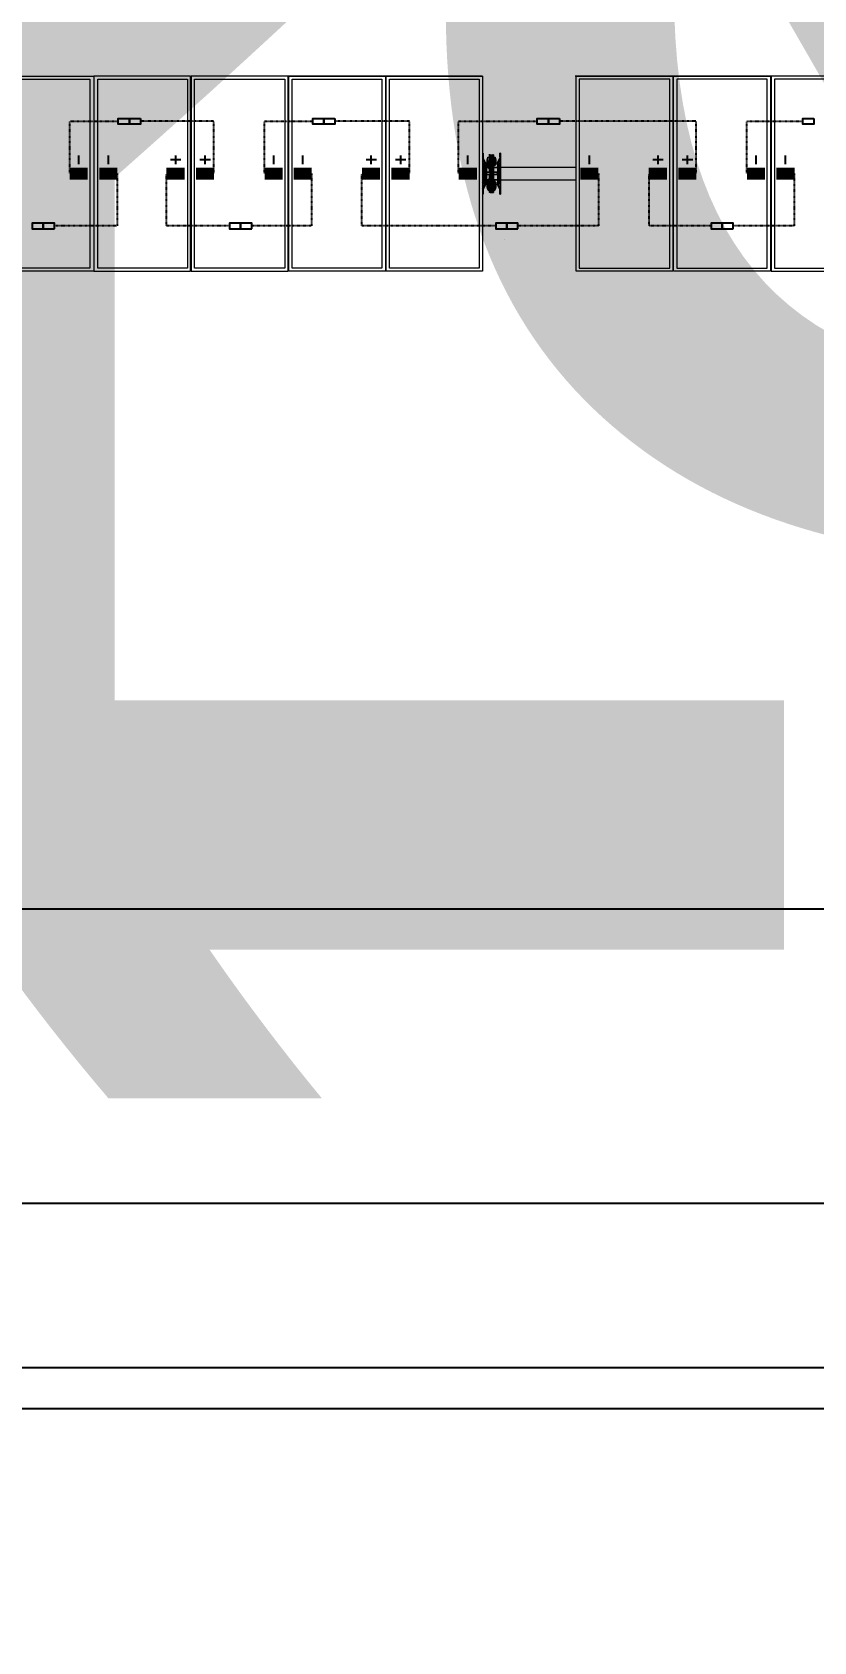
# Model space of a CAD drawing. Header units: feet. Extents: x -13743 to 68376, y -48 to 67763.
# Drawn here: x 2465 to 2786, y 3317 to 3980 of the extents above; entities that cross this region are included whole.
import ezdxf
from ezdxf.enums import TextEntityAlignment as Align

# ---------------------------------------------------------------- set-up
doc = ezdxf.new("R2018")
doc.units = ezdxf.units.FT
doc.header["$MEASUREMENT"] = 0
doc.linetypes.add('HIDDEN', pattern=[0.375, 0.25, -0.125])
for name, color, linetype in [('E-HARN-COMP', 8, 'Continuous'), ('E-TRNK-CABL-NEG', 6, 'HIDDEN'), ('E-TRUNK-CABLE-POS', 6, 'HIDDEN'), ('G-ANNO-TEXT', 1, 'Continuous'), ('Polarity-Text', 7, 'Continuous')]:
    doc.layers.add(name, color=color, linetype=linetype)
doc.styles.add('NEI-A', font='arial.ttf')
doc.styles.get("Standard").update_dxf_attribs({"font": 'arial.ttf'})

# ---------------------------------------------------------------- blocks, each defined once
blk = doc.blocks.new('A$Ccdbb2b2c')
at = {"lineweight": 5}
for points in [[(9.9446, 0.4133), (11.1829, 0.4133)], [(11.3795, 0.4133), (11.9962, 0.4133), (11.9962, 0), (11.7912, 0), (11.7912, 0.4133), (11.9962, 0.4133)], [(11.5845, 0.4133), (11.5845, 0), (11.7895, 0), (11.7895, 0.4133), (11.5845, 0.4133), (11.5845, 0), (11.5845, 0.4133), (11.7895, 0.4133)], [(11.3412, 0.25), (11.3412, 0.1633)], [(11.3412, 0.2433), (11.3429, 0.2433), (11.3412, 0.2433)], [(11.3412, 0.2433), (11.3429, 0.2433), (11.3412, 0.2433)], [(11.3462, 0.1933), (11.3462, 0.22), (11.3462, 0.2217), (11.3445, 0.2217), (11.3462, 0.2217), (11.3445, 0.2217), (11.3462, 0.2217), (11.3445, 0.2217), (11.3462, 0.2217), (11.3445, 0.2217), (11.3462, 0.2217), (11.3445, 0.2217), (11.3462, 0.2217), (11.3462, 0.22), (11.3462, 0.1933), (11.3462, 0.1917), (11.3462, 0.1883), (11.3479, 0.1883), (11.3479, 0.185), (11.3479, 0.1833), (11.3479, 0.185), (11.3462, 0.185), (11.3412, 0.175), (11.3429, 0.175), (11.3429, 0.1733), (11.3479, 0.1833), (11.3479, 0.185), (11.3462, 0.185), (11.3462, 0.1883), (11.3429, 0.1883), (11.3429, 0.19), (11.3412, 0.19), (11.3412, 0.1883), (11.3412, 0.19), (11.3412, 0.2233), (11.3429, 0.2233), (11.3429, 0.225), (11.3412, 0.225), (11.3412, 0.2267), (11.3412, 0.225), (11.3412, 0.2233), (11.3429, 0.2233), (11.3445, 0.2233), (11.3429, 0.2233), (11.3429, 0.225), (11.3462, 0.225), (11.3462, 0.2283), (11.3462, 0.23), (11.3479, 0.23), (11.3429, 0.24), (11.3412, 0.2383), (11.3462, 0.2283), (11.3479, 0.2283), (11.3479, 0.225), (11.3462, 0.225), (11.3479, 0.225), (11.3479, 0.1883), (11.3462, 0.1883), (11.3462, 0.1917), (11.3462, 0.1933), (11.3479, 0.1933), (11.3562, 0.1933), (11.3545, 0.1933), (11.3545, 0.1917), (11.3562, 0.1917), (11.3545, 0.1917), (11.3562, 0.1917), (11.3562, 0.1717), (11.3595, 0.1717), (11.3595, 0.1917), (11.3595, 0.1733), (11.3612, 0.1733), (11.3629, 0.1733), (11.3612, 0.1733), (11.3595, 0.1733), (11.3595, 0.17), (11.3612, 0.17), (11.3629, 0.17), (11.3645, 0.17), (11.3645, 0.1683), (11.3645, 0.17), (11.3645, 0.1783), (11.3645, 0.17), (11.3662, 0.17), (11.3645, 0.17), (11.3645, 0.1683), (11.3629, 0.17), (11.3612, 0.17), (11.3629, 0.17), (11.3612, 0.17), (11.3629, 0.17), (11.3645, 0.17), (11.3662, 0.17), (11.3645, 0.17), (11.3629, 0.17), (11.3645, 0.17), (11.3629, 0.17), (11.3629, 0.1717), (11.3629, 0.17), (11.3645, 0.1683), (11.3645, 0.1667), (11.3645, 0.1683), (11.3629, 0.1683), (11.3612, 0.17), (11.3612, 0.1717), (11.3595, 0.1717), (11.3595, 0.17), (11.3579, 0.17), (11.3579, 0.1683), (11.3579, 0.17), (11.3579, 0.1683), (11.3595, 0.1683), (11.3579, 0.1683), (11.3562, 0.1683), (11.3562, 0.1717), (11.3545, 0.1717), (11.3545, 0.18), (11.3529, 0.18), (11.3529, 0.1817), (11.3529, 0.18), (11.3529, 0.1733), (11.3512, 0.1783), (11.3512, 0.1883), (11.3512, 0.1867), (11.3512, 0.1883), (11.3512, 0.1783), (11.3529, 0.1733), (11.3529, 0.18), (11.3545, 0.18), (11.3545, 0.1833), (11.3545, 0.18), (11.3545, 0.1717), (11.3562, 0.1717), (11.3562, 0.1667), (11.3562, 0.1683), (11.3579, 0.1683), (11.3579, 0.17), (11.3595, 0.17), (11.3595, 0.1733), (11.3595, 0.1917), (11.3595, 0.2217), (11.3562, 0.2217), (11.3562, 0.1917)], [(11.3429, 0.2433), (11.3429, 0.2433)], [(11.3429, 0.2433), (11.3429, 0.2433)], [(11.3429, 0.24), (11.3429, 0.24)], [(11.3429, 0.24), (11.3429, 0.24)], [(11.3612, 0.2433), (11.3595, 0.2433), (11.3612, 0.2433), (11.3629, 0.2433), (11.3645, 0.2433), (11.3629, 0.2433), (11.3612, 0.2433), (11.3629, 0.2433), (11.3645, 0.245), (11.3629, 0.245), (11.3645, 0.2467), (11.3629, 0.2467), (11.3645, 0.2467), (11.3629, 0.2467), (11.3562, 0.2467), (11.3562, 0.245), (11.3562, 0.2417), (11.3545, 0.2417), (11.3529, 0.2417), (11.3529, 0.2333), (11.3545, 0.2333), (11.3562, 0.2333), (11.3545, 0.2333), (11.3545, 0.23), (11.3545, 0.2333), (11.3545, 0.2417), (11.3562, 0.2417), (11.3562, 0.2433), (11.3562, 0.245), (11.3562, 0.2433), (11.3562, 0.245), (11.3562, 0.2467), (11.3562, 0.245), (11.3579, 0.245), (11.3595, 0.245), (11.3579, 0.245), (11.3595, 0.245), (11.3579, 0.245), (11.3562, 0.2467), (11.3579, 0.2467), (11.3562, 0.2467), (11.3579, 0.245), (11.3595, 0.245), (11.3579, 0.245), (11.3595, 0.245), (11.3579, 0.245), (11.3595, 0.245), (11.3595, 0.2417), (11.3612, 0.2417), (11.3612, 0.245), (11.3629, 0.245), (11.3645, 0.245), (11.3645, 0.2467), (11.3645, 0.245), (11.3645, 0.2433), (11.3629, 0.2433), (11.3645, 0.2433), (11.3629, 0.2433), (11.3645, 0.2433), (11.3645, 0.235), (11.3645, 0.2433), (11.3662, 0.2433), (11.3645, 0.2433), (11.3662, 0.2433), (11.3645, 0.2433), (11.3645, 0.245), (11.3629, 0.2433), (11.3645, 0.2433), (11.3629, 0.2433), (11.3645, 0.2433), (11.3645, 0.245), (11.3629, 0.245), (11.3612, 0.245), (11.3629, 0.245), (11.3612, 0.245), (11.3629, 0.245), (11.3612, 0.245), (11.3629, 0.245), (11.3645, 0.2467), (11.3662, 0.2467), (11.3645, 0.2467), (11.3629, 0.2467), (11.3562, 0.2467), (11.3579, 0.2467)], [(11.3529, 0.24), (11.3529, 0.24)], [(11.3529, 0.24), (11.3529, 0.24)], [(11.3612, 0.2217), (11.3629, 0.2217), (11.3629, 0.1917), (11.3612, 0.1917), (11.3612, 0.2217), (11.3612, 0.2417), (11.3629, 0.2417), (11.3629, 0.2217), (11.3629, 0.2417), (11.3612, 0.2417), (11.3612, 0.2217), (11.3595, 0.2217), (11.3595, 0.1917), (11.3612, 0.1917), (11.3612, 0.1717), (11.3629, 0.1717), (11.3629, 0.1917), (11.3612, 0.1917), (11.3612, 0.2217), (11.3595, 0.2217), (11.3595, 0.2417), (11.3562, 0.2417), (11.3562, 0.2217), (11.3595, 0.2217), (11.3595, 0.2417), (11.3612, 0.2417), (11.3629, 0.2417), (11.3629, 0.2433), (11.3612, 0.2433), (11.3595, 0.2433), (11.3595, 0.2417), (11.3595, 0.245), (11.3579, 0.245), (11.3562, 0.245), (11.3562, 0.2467), (11.3579, 0.2467), (11.3562, 0.2467)], [(11.3562, 0.2467), (11.3562, 0.2467)], [(11.3562, 0.2467), (11.3562, 0.2467)], [(11.3562, 0.245), (11.3562, 0.245)], [(11.3562, 0.2433), (11.3562, 0.235), (11.3562, 0.2433), (11.3562, 0.235), (11.3562, 0.2433), (11.3562, 0.245), (11.3562, 0.2433), (11.3579, 0.2433), (11.3595, 0.2433), (11.3579, 0.2433)], [(11.3562, 0.245), (11.3562, 0.245)], [(11.3595, 0.2217), (11.3595, 0.2417), (11.3562, 0.2417), (11.3562, 0.2217)], [(11.3595, 0.2433), (11.3595, 0.2417), (11.3595, 0.2217), (11.3612, 0.2217)], [(11.3645, 0.2467), (11.3645, 0.2467)], [(11.3645, 0.2467), (11.3645, 0.2467)], [(11.3645, 0.2433), (11.3645, 0.235)], [(11.3645, 0.235), (11.3645, 0.2433)], [(11.3662, 0.24), (11.3662, 0.24)], [(11.3662, 0.24), (11.3662, 0.24)], [(11.3795, 0.2433), (11.3779, 0.2433), (11.3795, 0.2433)], [(11.3779, 0.2433), (11.3779, 0.2433)], [(11.3779, 0.2433), (11.3795, 0.2433), (11.3779, 0.2433)], [(11.3779, 0.24), (11.3779, 0.24)], [(11.3779, 0.24), (11.3779, 0.24)], [(11.1812, 0.22), (11.3412, 0.22), (11.3429, 0.22), (11.3429, 0.1933), (11.3429, 0.1917), (11.3445, 0.1917), (11.3429, 0.1917), (11.3429, 0.1933), (11.3412, 0.1933), (11.1812, 0.1933)], [(11.3445, 0.22), (11.3429, 0.22), (11.3429, 0.2217)], [(11.3445, 0.2217), (11.3429, 0.2217)], [(11.3429, 0.2217), (11.3429, 0.22), (11.3445, 0.22)], [(11.3429, 0.2217), (11.3445, 0.2217)], [(11.3429, 0.1933), (11.3429, 0.22)], [(11.3445, 0.2217), (11.3445, 0.2233), (11.3462, 0.2217)], [(11.3462, 0.2217), (11.3445, 0.2233), (11.3445, 0.2217)], [(11.3445, 0.2217), (11.3462, 0.2217)], [(11.3445, 0.2217), (11.3462, 0.2217)], [(11.3445, 0.2217), (11.3462, 0.2217)], [(11.3445, 0.2217), (11.3462, 0.2217)], [(11.3445, 0.2217), (11.3462, 0.2217)], [(11.3445, 0.2217), (11.3462, 0.2217)], [(11.3445, 0.22), (11.3462, 0.22)], [(11.3445, 0.22), (11.3462, 0.22)], [(11.3462, 0.225), (11.3462, 0.225)], [(11.3462, 0.225), (11.3462, 0.225)], [(11.3479, 0.225), (11.3479, 0.225)], [(11.3479, 0.225), (11.3479, 0.225)], [(11.3479, 0.2083), (11.3495, 0.2083)], [(11.3529, 0.235), (11.3529, 0.235)], [(11.3529, 0.235), (11.3529, 0.235)], [(11.3545, 0.2217), (11.3562, 0.2217)], [(11.3545, 0.2217), (11.3562, 0.2217)], [(11.3545, 0.2217), (11.3562, 0.2217)], [(11.3545, 0.2217), (11.3562, 0.2217)], [(11.3545, 0.2217), (11.3562, 0.2217)], [(11.3545, 0.2217), (11.3562, 0.2217)], [(11.3595, 0.1917), (11.3562, 0.1917), (11.3562, 0.2217)], [(11.3562, 0.21), (11.3579, 0.21)], [(11.3562, 0.21), (11.3579, 0.21)], [(11.3562, 0.205), (11.3562, 0.2033)], [(11.3562, 0.205), (11.3562, 0.2033)], [(11.3595, 0.1917), (11.3595, 0.2217), (11.3595, 0.1917)], [(11.3629, 0.1917), (11.3629, 0.2217), (11.3612, 0.2217)], [(11.3729, 0.2083), (11.3712, 0.2083), (11.3712, 0.205), (11.3629, 0.205), (11.3712, 0.205), (11.3729, 0.205)], [(11.3645, 0.2117), (11.3645, 0.2133), (11.3645, 0.21)], [(11.3645, 0.21), (11.3645, 0.2117)], [(11.3645, 0.21), (11.3662, 0.21)], [(11.3645, 0.21), (11.3662, 0.21)], [(11.3645, 0.21), (11.3662, 0.21)], [(11.3645, 0.21), (11.3662, 0.21)], [(11.3645, 0.21), (11.3662, 0.21)], [(11.3645, 0.21), (11.3662, 0.21)], [(11.3645, 0.21), (11.3662, 0.21)], [(11.3645, 0.21), (11.3662, 0.21)], [(11.3645, 0.2017), (11.3645, 0.205)], [(11.3645, 0.205), (11.3645, 0.2033)], [(11.3645, 0.2033), (11.3645, 0.205)], [(11.3645, 0.2017), (11.3645, 0.205)], [(11.3662, 0.2217), (11.3679, 0.2217)], [(11.3679, 0.235), (11.3679, 0.235)], [(11.3679, 0.235), (11.3679, 0.235)], [(11.3712, 0.205), (11.3712, 0.2083)], [(11.3779, 0.2217), (11.3762, 0.2217), (11.3745, 0.2217), (11.3762, 0.2217), (11.3745, 0.2217), (11.3762, 0.2217), (11.3745, 0.2217), (11.3762, 0.2217), (11.3745, 0.2217), (11.3762, 0.2217), (11.3745, 0.2217), (11.3762, 0.2217), (11.3745, 0.2233), (11.3745, 0.2217), (11.3762, 0.2217), (11.3762, 0.22), (11.3745, 0.22), (11.3729, 0.22), (11.3729, 0.2217), (11.3729, 0.2233), (11.3745, 0.2233), (11.3762, 0.2233), (11.3762, 0.2217), (11.3762, 0.22), (11.3745, 0.22), (11.3745, 0.2233), (11.3762, 0.2217), (11.3745, 0.2217), (11.3762, 0.2217), (11.3745, 0.2217), (11.3762, 0.2217), (11.3745, 0.2217), (11.3762, 0.2217), (11.3745, 0.2217), (11.3762, 0.2217), (11.3745, 0.2217), (11.3745, 0.22), (11.3762, 0.22), (11.3762, 0.1933), (11.3745, 0.1933), (11.3762, 0.1933), (11.3745, 0.1933), (11.3762, 0.1933), (11.3745, 0.1933), (11.3762, 0.1933), (11.3745, 0.1933), (11.3762, 0.1933), (11.3745, 0.1933), (11.3762, 0.1933), (11.3745, 0.1933), (11.3745, 0.195), (11.3762, 0.1933), (11.3762, 0.1917), (11.3762, 0.19), (11.3762, 0.1883), (11.3779, 0.1883), (11.3795, 0.1867), (11.3779, 0.1883), (11.3762, 0.1883), (11.3762, 0.19), (11.3779, 0.19), (11.3779, 0.2233), (11.3762, 0.2233), (11.3779, 0.2233), (11.3779, 0.225), (11.3779, 0.2233), (11.3762, 0.2233), (11.3779, 0.2233), (11.3779, 0.19), (11.3762, 0.19), (11.3762, 0.1917), (11.3762, 0.1933), (11.3745, 0.1933), (11.3762, 0.1933), (11.3745, 0.1933), (11.3762, 0.1933), (11.3745, 0.1933), (11.3762, 0.1933), (11.3745, 0.1933), (11.3762, 0.1933), (11.3762, 0.22)], [(11.3729, 0.225), (11.3729, 0.225)], [(11.3745, 0.225), (11.3745, 0.225)], [(11.3745, 0.225), (11.3745, 0.225)], [(11.3745, 0.22), (11.3762, 0.22), (11.3762, 0.2217)], [(11.3429, 0.1933), (11.3445, 0.1933)], [(11.3445, 0.1933), (11.3429, 0.1933)], [(11.3429, 0.1733), (11.3429, 0.1733)], [(11.3429, 0.1733), (11.3429, 0.1733)], [(11.3445, 0.1933), (11.3445, 0.195), (11.3462, 0.1933)], [(11.3445, 0.1933), (11.3462, 0.1933)], [(11.3445, 0.1933), (11.3462, 0.1933)], [(11.3445, 0.1933), (11.3462, 0.1933)], [(11.3445, 0.1933), (11.3462, 0.1933)], [(11.3445, 0.1933), (11.3462, 0.1933)], [(11.3445, 0.1933), (11.3462, 0.1933)], [(11.3445, 0.1933), (11.3462, 0.1933)], [(11.3445, 0.1933), (11.3462, 0.1933)], [(11.3445, 0.1933), (11.3462, 0.1933)], [(11.3445, 0.1933), (11.3462, 0.1933)], [(11.3445, 0.1933), (11.3462, 0.1933)], [(11.3445, 0.1933), (11.3462, 0.1933)], [(11.3445, 0.1933), (11.3462, 0.1933)], [(11.3445, 0.1933), (11.3462, 0.1933)], [(11.3445, 0.1933), (11.3462, 0.1933)], [(11.3462, 0.1883), (11.3462, 0.1883)], [(11.3462, 0.1883), (11.3462, 0.1883)], [(11.3545, 0.1917), (11.3562, 0.1917), (11.3545, 0.1917), (11.3562, 0.1917), (11.3545, 0.1917), (11.3545, 0.1933), (11.3562, 0.1933), (11.3479, 0.1933)], [(11.3479, 0.1883), (11.3479, 0.1883)], [(11.3479, 0.1883), (11.3479, 0.1883)], [(11.3512, 0.1883), (11.3512, 0.1783)], [(11.3512, 0.1883), (11.3529, 0.1883)], [(11.3512, 0.1783), (11.3512, 0.1883)], [(11.3529, 0.1783), (11.3529, 0.1783)], [(11.3529, 0.1783), (11.3529, 0.1783)], [(11.3562, 0.2033), (11.3579, 0.2033)], [(11.3562, 0.2033), (11.3579, 0.2033)], [(11.3562, 0.2033), (11.3562, 0.2)], [(11.3562, 0.2033), (11.3562, 0.2)], [(11.3562, 0.2033), (11.3579, 0.2033)], [(11.3562, 0.2033), (11.3579, 0.2033)], [(11.3562, 0.2033), (11.3579, 0.2033)], [(11.3562, 0.2033), (11.3579, 0.2033)], [(11.3562, 0.2033), (11.3579, 0.2033)], [(11.3562, 0.2033), (11.3579, 0.2033)], [(11.3595, 0.17), (11.3612, 0.17), (11.3629, 0.1683), (11.3612, 0.17), (11.3629, 0.17), (11.3612, 0.17), (11.3595, 0.17), (11.3595, 0.1717), (11.3612, 0.1717), (11.3612, 0.17), (11.3629, 0.1683), (11.3645, 0.1683), (11.3645, 0.1667), (11.3645, 0.1683), (11.3645, 0.17), (11.3629, 0.17), (11.3612, 0.17), (11.3629, 0.17), (11.3645, 0.17), (11.3629, 0.17), (11.3645, 0.17), (11.3645, 0.1783), (11.3645, 0.17), (11.3629, 0.17), (11.3612, 0.17), (11.3595, 0.17), (11.3579, 0.17), (11.3579, 0.1683), (11.3579, 0.17), (11.3562, 0.17), (11.3562, 0.1683), (11.3562, 0.17), (11.3562, 0.1783), (11.3562, 0.17), (11.3579, 0.17), (11.3595, 0.17), (11.3612, 0.17), (11.3595, 0.17), (11.3579, 0.17), (11.3595, 0.17), (11.3579, 0.17), (11.3595, 0.17), (11.3579, 0.17), (11.3595, 0.17), (11.3579, 0.17), (11.3595, 0.17), (11.3612, 0.17), (11.3629, 0.1683), (11.3629, 0.1667), (11.3579, 0.1667), (11.3562, 0.1667), (11.3562, 0.1683), (11.3562, 0.1667), (11.3562, 0.1683), (11.3562, 0.17), (11.3562, 0.1683), (11.3562, 0.1667), (11.3579, 0.1667), (11.3629, 0.1667), (11.3645, 0.1667), (11.3645, 0.1683), (11.3629, 0.1683), (11.3612, 0.17)], [(11.3595, 0.1917), (11.3612, 0.1917)], [(11.3595, 0.1917), (11.3612, 0.1917)], [(11.3612, 0.1917), (11.3612, 0.1717), (11.3629, 0.1717), (11.3629, 0.1917)], [(11.3645, 0.2033), (11.3645, 0.2)], [(11.3645, 0.2033), (11.3645, 0.2)], [(11.3645, 0.2033), (11.3645, 0.2)], [(11.3645, 0.2033), (11.3645, 0.2)], [(11.3645, 0.2033), (11.3662, 0.2033)], [(11.3645, 0.2033), (11.3662, 0.2033)], [(11.3645, 0.2033), (11.3662, 0.2033)], [(11.3645, 0.2033), (11.3662, 0.2033)], [(11.3645, 0.2033), (11.3662, 0.2033)], [(11.3645, 0.2017), (11.3645, 0.2)], [(11.3645, 0.2017), (11.3645, 0.2)], [(11.3645, 0.1783), (11.3645, 0.2)], [(11.3645, 0.1783), (11.3645, 0.2)], [(11.3662, 0.1717), (11.3645, 0.1717), (11.3645, 0.18), (11.3645, 0.1717), (11.3679, 0.1717), (11.3645, 0.1717)], [(11.3645, 0.1783), (11.3662, 0.1783)], [(11.3645, 0.1783), (11.3662, 0.1783)], [(11.3662, 0.1733), (11.3662, 0.1733)], [(11.3662, 0.1733), (11.3662, 0.1733)], [(11.3679, 0.1783), (11.3679, 0.1783)], [(11.3679, 0.1783), (11.3679, 0.1783)], [(11.3729, 0.1883), (11.3729, 0.1883)], [(11.3745, 0.1883), (11.3745, 0.1883)], [(11.3745, 0.1883), (11.3745, 0.1883)], [(11.3779, 0.1733), (11.3779, 0.1733)], [(11.3779, 0.1733), (11.3779, 0.1733)], [(11.3412, 0.17), (11.3429, 0.17), (11.3412, 0.17)], [(11.3412, 0.17), (11.3429, 0.17), (11.3412, 0.17)], [(11.3562, 0.1683), (11.3562, 0.1683)], [(11.3562, 0.1683), (11.3562, 0.1683)], [(11.3562, 0.1683), (11.3562, 0.1683)], [(11.3562, 0.1683), (11.3562, 0.1683)], [(11.3645, 0.1683), (11.3645, 0.1683)], [(11.3645, 0.1683), (11.3645, 0.1683)], [(11.3795, 0.17), (11.3779, 0.17), (11.3795, 0.17)], [(11.3795, 0.17), (11.3779, 0.17), (11.3795, 0.17)]]:
    blk.add_lwpolyline(points, dxfattribs=at)
for points in [[(10.7679, 0), (10.5629, 0), (10.5629, 0.4133), (10.7679, 0.4133)], [(10.9746, 0.4133), (10.7696, 0.4133), (10.7696, 0), (10.9746, 0)], [(11.1812, 0.4133), (10.9762, 0.4133), (10.9762, 0), (11.1812, 0)], [(11.5845, 0), (11.5845, 0.4133), (11.3795, 0.4133), (11.3795, 0)], [(11.9978, 0.4133), (12.2028, 0.4133), (12.2028, 0), (12.4078, 0), (12.4078, 0.4133), (12.2028, 0.4133), (12.2028, 0), (11.9978, 0)], [(10.7612, 0.0067), (10.5712, 0.0067), (10.5712, 0.4067), (10.7612, 0.4067)], [(10.9679, 0.4067), (10.9679, 0.0067), (10.7762, 0.0067), (10.7762, 0.4067)], [(11.1745, 0.4067), (11.1745, 0.0067), (10.9829, 0.0067), (10.9829, 0.4067)], [(11.5762, 0.0067), (11.5762, 0.4067), (11.3862, 0.4067), (11.3862, 0.0067)], [(11.7829, 0.4067), (11.5929, 0.4067), (11.5929, 0.0067), (11.7829, 0.0067)], [(11.9895, 0.4067), (11.7979, 0.4067), (11.7979, 0.0067), (11.9895, 0.0067)], [(12.1945, 0.4067), (12.0045, 0.4067), (12.0045, 0.0067), (12.1945, 0.0067)], [(12.4012, 0.4067), (12.2112, 0.4067), (12.2112, 0.0067), (12.4012, 0.0067)], [(11.3412, 0.24), (11.3429, 0.2417), (11.3429, 0.2433), (11.3429, 0.25), (11.3412, 0.25), (11.3429, 0.25), (11.3429, 0.2433), (11.3429, 0.2417)], [(11.3429, 0.19), (11.3412, 0.19), (11.3412, 0.2233), (11.3412, 0.225), (11.3429, 0.225), (11.3429, 0.2283), (11.3462, 0.2283), (11.3429, 0.2283), (11.3429, 0.225), (11.3462, 0.225), (11.3462, 0.2283), (11.3462, 0.23), (11.3479, 0.23), (11.3429, 0.24), (11.3412, 0.2383), (11.3462, 0.2283), (11.3479, 0.2283), (11.3479, 0.225), (11.3462, 0.225), (11.3462, 0.2233), (11.3462, 0.225), (11.3479, 0.225), (11.3479, 0.1883), (11.3462, 0.1883), (11.3479, 0.1883), (11.3479, 0.185), (11.3462, 0.185), (11.3429, 0.185), (11.3429, 0.1883)], [(11.3529, 0.2417), (11.3512, 0.235), (11.3512, 0.225), (11.3512, 0.2267), (11.3512, 0.225), (11.3512, 0.235)], [(11.3529, 0.2417), (11.3529, 0.2333), (11.3545, 0.2333), (11.3545, 0.2417)], [(11.3595, 0.2433), (11.3579, 0.2433), (11.3562, 0.2433), (11.3579, 0.2433), (11.3595, 0.2433), (11.3579, 0.2433), (11.3595, 0.2433), (11.3612, 0.2433), (11.3595, 0.2433), (11.3612, 0.2433), (11.3595, 0.2433), (11.3612, 0.2433), (11.3629, 0.2433), (11.3629, 0.2417), (11.3612, 0.2417), (11.3612, 0.245), (11.3629, 0.245), (11.3645, 0.245), (11.3645, 0.2467), (11.3645, 0.245), (11.3645, 0.2433), (11.3629, 0.2433), (11.3612, 0.2433)], [(11.3629, 0.245), (11.3612, 0.245)], [(11.3645, 0.2417), (11.3662, 0.2417), (11.3645, 0.2417), (11.3645, 0.2333), (11.3662, 0.2333), (11.3662, 0.23), (11.3662, 0.2333), (11.3645, 0.2333), (11.3679, 0.2333), (11.3679, 0.2417)], [(11.3679, 0.2417), (11.3645, 0.2417), (11.3645, 0.2333), (11.3679, 0.2333)], [(11.3679, 0.2417), (11.3695, 0.235), (11.3695, 0.225), (11.3679, 0.225), (11.3679, 0.2267), (11.3679, 0.225), (11.3695, 0.225), (11.3695, 0.235)], [(11.3729, 0.225), (11.3712, 0.225), (11.3712, 0.1883), (11.3729, 0.1883), (11.3729, 0.1917), (11.3729, 0.1883), (11.3712, 0.1883), (11.3729, 0.185), (11.3745, 0.185), (11.3795, 0.175), (11.3779, 0.175), (11.3779, 0.1733), (11.3729, 0.1833), (11.3729, 0.185), (11.3745, 0.185), (11.3729, 0.1883), (11.3762, 0.1883), (11.3779, 0.185), (11.3745, 0.185), (11.3779, 0.185), (11.3779, 0.1833), (11.3779, 0.185), (11.3795, 0.185), (11.3779, 0.185), (11.3762, 0.1883), (11.3729, 0.1883), (11.3745, 0.185), (11.3729, 0.185), (11.3729, 0.1833), (11.3779, 0.1733), (11.3779, 0.175), (11.3795, 0.175), (11.3745, 0.185), (11.3729, 0.185), (11.3712, 0.1883), (11.3729, 0.1883), (11.3712, 0.1883), (11.3712, 0.225), (11.3695, 0.225), (11.3712, 0.225), (11.3729, 0.225), (11.3712, 0.225), (11.3729, 0.2283), (11.3745, 0.2283), (11.3729, 0.225), (11.3762, 0.225), (11.3762, 0.2233), (11.3762, 0.225), (11.3729, 0.225), (11.3745, 0.2283), (11.3729, 0.23), (11.3779, 0.24), (11.3779, 0.2383), (11.3795, 0.2383), (11.3745, 0.2283), (11.3729, 0.2283), (11.3729, 0.23), (11.3729, 0.2283), (11.3712, 0.225), (11.3729, 0.225), (11.3729, 0.2233)], [(11.3795, 0.2267), (11.3779, 0.225), (11.3762, 0.225), (11.3779, 0.2283), (11.3745, 0.2283), (11.3729, 0.23), (11.3779, 0.24), (11.3779, 0.2383), (11.3795, 0.2383), (11.3745, 0.2283), (11.3779, 0.2283), (11.3762, 0.225), (11.3779, 0.225)], [(11.3795, 0.24), (11.3779, 0.24), (11.3779, 0.2417), (11.3779, 0.2433), (11.3779, 0.25), (11.3795, 0.25), (11.3779, 0.25), (11.3779, 0.2417), (11.3779, 0.24)], [(11.3429, 0.23), (11.3412, 0.23), (11.3412, 0.2283), (11.3412, 0.23)], [(11.3429, 0.21), (11.3412, 0.21)], [(11.3429, 0.2083), (11.3412, 0.2083)], [(11.3429, 0.205), (11.3412, 0.205)], [(11.3429, 0.205), (11.3412, 0.205)], [(11.3445, 0.2233), (11.3429, 0.2217), (11.3445, 0.22), (11.3462, 0.2217)], [(11.3445, 0.2233), (11.3429, 0.2233), (11.3429, 0.2217), (11.3429, 0.22), (11.3445, 0.22), (11.3462, 0.22), (11.3462, 0.2217), (11.3462, 0.2233)], [(11.3445, 0.2233), (11.3429, 0.2217), (11.3445, 0.22), (11.3462, 0.2217)], [(11.3445, 0.2233), (11.3429, 0.2233), (11.3429, 0.2217), (11.3429, 0.22), (11.3445, 0.22), (11.3462, 0.22), (11.3462, 0.2217), (11.3462, 0.2233)], [(11.3462, 0.2217), (11.3445, 0.2217)], [(11.3479, 0.23), (11.3479, 0.2283)], [(11.3562, 0.22), (11.3479, 0.22)], [(11.3562, 0.21), (11.3479, 0.21), (11.3562, 0.21), (11.3562, 0.2133), (11.3562, 0.21), (11.3579, 0.21), (11.3562, 0.21), (11.3579, 0.21)], [(11.3479, 0.205), (11.3479, 0.2083), (11.3479, 0.205), (11.3562, 0.205), (11.3562, 0.1767), (11.3579, 0.1767), (11.3562, 0.1767), (11.3562, 0.2017), (11.3562, 0.205)], [(11.3512, 0.225), (11.3529, 0.23), (11.3512, 0.225), (11.3529, 0.225), (11.3545, 0.2233), (11.3545, 0.2283), (11.3545, 0.2233), (11.3562, 0.2233), (11.3545, 0.2233), (11.3529, 0.225), (11.3545, 0.2233), (11.3529, 0.225), (11.3545, 0.2233), (11.3529, 0.225), (11.3545, 0.2233), (11.3545, 0.225), (11.3545, 0.2233), (11.3529, 0.225), (11.3512, 0.225), (11.3512, 0.235)], [(11.3529, 0.2333), (11.3529, 0.2317)], [(11.3529, 0.23), (11.3529, 0.2283), (11.3545, 0.2283), (11.3562, 0.2283), (11.3545, 0.2283), (11.3529, 0.2283)], [(11.3562, 0.2217), (11.3545, 0.2217)], [(11.3562, 0.2217), (11.3545, 0.2217)], [(11.3562, 0.2133), (11.3562, 0.235), (11.3579, 0.235), (11.3562, 0.235), (11.3562, 0.2133), (11.3562, 0.21), (11.3562, 0.2133), (11.3562, 0.2117), (11.3562, 0.2367), (11.3579, 0.2367), (11.3562, 0.2367), (11.3562, 0.2117), (11.3562, 0.21), (11.3579, 0.21), (11.3562, 0.21), (11.3579, 0.21), (11.3562, 0.21), (11.3579, 0.21), (11.3562, 0.21), (11.3579, 0.21), (11.3562, 0.21), (11.3562, 0.2117)], [(11.3579, 0.2033), (11.3562, 0.2033), (11.3562, 0.205), (11.3562, 0.2033), (11.3579, 0.2033), (11.3562, 0.2033)], [(11.3629, 0.2117), (11.3645, 0.2117), (11.3645, 0.2367), (11.3629, 0.2367), (11.3645, 0.2367), (11.3645, 0.2117)], [(11.3712, 0.21), (11.3629, 0.21)], [(11.3662, 0.21), (11.3645, 0.21), (11.3662, 0.21), (11.3645, 0.21), (11.3645, 0.2117), (11.3645, 0.2133), (11.3645, 0.235), (11.3662, 0.235), (11.3645, 0.235), (11.3645, 0.2133), (11.3645, 0.21)], [(11.3679, 0.23), (11.3679, 0.225), (11.3662, 0.225), (11.3662, 0.2233), (11.3645, 0.2283), (11.3662, 0.2283)], [(11.3662, 0.2283), (11.3645, 0.2283), (11.3662, 0.2233), (11.3662, 0.225), (11.3679, 0.225), (11.3679, 0.23), (11.3662, 0.2283), (11.3645, 0.2283)], [(11.3645, 0.2233), (11.3662, 0.2233), (11.3679, 0.225), (11.3662, 0.2233)], [(11.3679, 0.2217), (11.3662, 0.2217), (11.3645, 0.2217), (11.3712, 0.2217)], [(11.3679, 0.2217), (11.3662, 0.2217), (11.3645, 0.2217), (11.3712, 0.2217)], [(11.3712, 0.22), (11.3645, 0.22)], [(11.3645, 0.2133), (11.3645, 0.21)], [(11.3662, 0.21), (11.3645, 0.21)], [(11.3662, 0.2033), (11.3645, 0.2033), (11.3645, 0.205), (11.3645, 0.2033)], [(11.3679, 0.225), (11.3662, 0.2233), (11.3662, 0.225), (11.3662, 0.2233), (11.3679, 0.225), (11.3662, 0.2233)], [(11.3662, 0.2183), (11.3679, 0.22)], [(11.3679, 0.2317), (11.3679, 0.2333)], [(11.3695, 0.225), (11.3695, 0.235)], [(11.3745, 0.2233), (11.3729, 0.2217), (11.3745, 0.22), (11.3762, 0.2217)], [(11.3745, 0.2233), (11.3729, 0.2217), (11.3745, 0.22), (11.3762, 0.2217)], [(11.3745, 0.22), (11.3762, 0.22), (11.3762, 0.2217), (11.3762, 0.2233), (11.3745, 0.2233), (11.3729, 0.2233), (11.3729, 0.2217), (11.3729, 0.22)], [(11.3729, 0.22), (11.3729, 0.1933)], [(11.3795, 0.23), (11.3779, 0.23), (11.3779, 0.2283), (11.3779, 0.23)], [(11.3795, 0.22), (11.3779, 0.22)], [(11.3795, 0.21), (11.3779, 0.21)], [(11.3795, 0.2083), (11.3779, 0.2083)], [(11.3779, 0.205), (11.3795, 0.205)], [(11.3779, 0.205), (11.3795, 0.205)], [(11.3412, 0.1867), (11.3412, 0.1883), (11.3429, 0.1883), (11.3429, 0.185), (11.3462, 0.185), (11.3412, 0.175), (11.3429, 0.175), (11.3429, 0.1733), (11.3479, 0.1833), (11.3479, 0.185), (11.3462, 0.185), (11.3462, 0.1883), (11.3412, 0.1883)], [(11.3412, 0.185), (11.3412, 0.1833), (11.3412, 0.185), (11.3429, 0.185)], [(11.3412, 0.1733), (11.3429, 0.1733), (11.3429, 0.1717), (11.3429, 0.17), (11.3429, 0.1633), (11.3412, 0.1633), (11.3429, 0.1633), (11.3429, 0.17), (11.3429, 0.1717), (11.3429, 0.1733)], [(11.3445, 0.195), (11.3429, 0.195), (11.3429, 0.1933), (11.3429, 0.1917), (11.3445, 0.1917), (11.3462, 0.1917), (11.3462, 0.1933), (11.3462, 0.195)], [(11.3445, 0.195), (11.3429, 0.1933), (11.3445, 0.1917), (11.3462, 0.1933)], [(11.3445, 0.195), (11.3429, 0.1933), (11.3445, 0.1917), (11.3462, 0.1933)], [(11.3445, 0.195), (11.3429, 0.195), (11.3429, 0.1933), (11.3429, 0.1917), (11.3445, 0.1917), (11.3462, 0.1917), (11.3462, 0.1933), (11.3462, 0.195)], [(11.3429, 0.1917), (11.3429, 0.19)], [(11.3445, 0.1933), (11.3462, 0.1933), (11.3445, 0.195)], [(11.3462, 0.1933), (11.3445, 0.1933)], [(11.3445, 0.1917), (11.3462, 0.1917)], [(11.3529, 0.1833), (11.3512, 0.1883), (11.3529, 0.1883), (11.3529, 0.19), (11.3545, 0.19), (11.3545, 0.185), (11.3529, 0.185)], [(11.3545, 0.185), (11.3562, 0.185), (11.3545, 0.185), (11.3529, 0.185), (11.3529, 0.1833), (11.3512, 0.1883), (11.3529, 0.1883), (11.3529, 0.19), (11.3545, 0.19)], [(11.3529, 0.1883), (11.3545, 0.19)], [(11.3562, 0.19), (11.3545, 0.19), (11.3529, 0.1883), (11.3545, 0.19), (11.3545, 0.1883), (11.3545, 0.19), (11.3529, 0.1883), (11.3545, 0.19)], [(11.3545, 0.1717), (11.3529, 0.1717)], [(11.3562, 0.18), (11.3545, 0.18)], [(11.3562, 0.2), (11.3562, 0.2017), (11.3562, 0.2), (11.3562, 0.2033)], [(11.3562, 0.1783), (11.3562, 0.2), (11.3562, 0.1783), (11.3579, 0.1783)], [(11.3595, 0.1717), (11.3595, 0.1917), (11.3562, 0.1917), (11.3562, 0.1717)], [(11.3562, 0.17), (11.3562, 0.1783)], [(11.3629, 0.2017), (11.3645, 0.2017), (11.3645, 0.1767), (11.3629, 0.1767), (11.3645, 0.1767), (11.3645, 0.2017)], [(11.3662, 0.2033), (11.3645, 0.2033)], [(11.3712, 0.1933), (11.3679, 0.1933), (11.3662, 0.195), (11.3679, 0.1933), (11.3712, 0.1933), (11.3645, 0.1933)], [(11.3645, 0.1917), (11.3712, 0.1917), (11.3645, 0.1917), (11.3662, 0.1917), (11.3679, 0.1917), (11.3662, 0.1917)], [(11.3679, 0.1833), (11.3679, 0.185), (11.3645, 0.185), (11.3662, 0.19), (11.3645, 0.19), (11.3662, 0.19), (11.3645, 0.185), (11.3662, 0.185), (11.3645, 0.185), (11.3679, 0.185), (11.3679, 0.1833), (11.3679, 0.1883), (11.3679, 0.19), (11.3662, 0.19), (11.3679, 0.1883), (11.3662, 0.19), (11.3679, 0.19), (11.3679, 0.1883), (11.3662, 0.19), (11.3679, 0.1883), (11.3662, 0.19), (11.3679, 0.1883)], [(11.3679, 0.1733), (11.3695, 0.1783), (11.3695, 0.1883), (11.3712, 0.1883), (11.3695, 0.1883), (11.3695, 0.1783), (11.3679, 0.1733), (11.3679, 0.18), (11.3645, 0.18), (11.3662, 0.18), (11.3662, 0.1833), (11.3662, 0.18), (11.3645, 0.18), (11.3679, 0.18), (11.3679, 0.1817), (11.3679, 0.18)], [(11.3679, 0.1917), (11.3662, 0.1917)], [(11.3662, 0.1883), (11.3662, 0.19)], [(11.3679, 0.1867), (11.3679, 0.1883), (11.3695, 0.1883), (11.3695, 0.1783), (11.3695, 0.1883), (11.3679, 0.1883)], [(11.3745, 0.195), (11.3729, 0.1933), (11.3745, 0.1917), (11.3762, 0.1933)], [(11.3745, 0.1917), (11.3762, 0.1917), (11.3762, 0.1933), (11.3762, 0.195), (11.3745, 0.195), (11.3729, 0.195), (11.3729, 0.1933), (11.3729, 0.1917)], [(11.3745, 0.1917), (11.3762, 0.1917), (11.3762, 0.1933), (11.3762, 0.195), (11.3745, 0.195), (11.3729, 0.195), (11.3729, 0.1933), (11.3729, 0.1917)], [(11.3745, 0.195), (11.3729, 0.1933), (11.3745, 0.1917), (11.3762, 0.1933)], [(11.3729, 0.1833), (11.3729, 0.185)], [(11.3745, 0.1933), (11.3762, 0.1933), (11.3745, 0.195)], [(11.3762, 0.1917), (11.3745, 0.1917), (11.3745, 0.1933), (11.3745, 0.1917)], [(11.3779, 0.1933), (11.3795, 0.1933)], [(11.3779, 0.1883), (11.3779, 0.19), (11.3779, 0.1883), (11.3795, 0.1883)], [(11.3795, 0.1733), (11.3779, 0.1733), (11.3779, 0.1717), (11.3779, 0.17), (11.3779, 0.1633), (11.3795, 0.1633), (11.3779, 0.1633), (11.3779, 0.17), (11.3779, 0.1717), (11.3779, 0.1733)], [(11.3579, 0.1683), (11.3562, 0.1683), (11.3562, 0.1667), (11.3562, 0.1683)], [(11.3629, 0.1667), (11.3645, 0.1667), (11.3645, 0.1683), (11.3629, 0.1683)]]:
    blk.add_lwpolyline(points, close=True, dxfattribs=at)
blk = doc.blocks.new('DETAIL_TITLE')
at = {"style": 'NEI-A', "flags": 8}
blk.add_attdef('#', text='', height=0.2, dxfattribs=at).set_placement((0.5922, -0.5109), align=Align.MIDDLE_CENTER)
at = {"lineweight": 30, "flags": 104}
blk.add_attdef('DETAIL_TITLE', text='', height=0.2, dxfattribs=at).set_placement((0.9099, -0.5251), align=Align.BOTTOM_LEFT)
at = {"style": 'NEI-A'}
for tag, p in [('SCALE:', (0.9386, -0.7379)), ('1"_=_', (1.5474, -0.7379))]:
    blk.add_attdef(tag, text='', height=0.1, dxfattribs=at).set_placement(p, align=Align.BOTTOM_LEFT)

msp = doc.modelspace()

# ---------------------------------------------------------------- linework, layer by layer
at = {"color": 142}
msp.add_lwpolyline([(2659.13, 3894.34), (2659.13, 3894.34)], dxfattribs=at)
at = {"layer": 'E-HARN-COMP'}
for points in [[(2504.61, 3944.32), (2504.61, 3942), (2500.04, 3942), (2500.04, 3944.32)], [(2509.17, 3944.32), (2509.17, 3942), (2504.61, 3942), (2504.61, 3944.32)], [(2584.6, 3944.32), (2584.6, 3942), (2580.04, 3942), (2580.04, 3944.32)], [(2589.17, 3944.32), (2589.17, 3942), (2584.6, 3942), (2584.6, 3944.32)], [(2677.05, 3944.32), (2677.05, 3942), (2672.49, 3942), (2672.49, 3944.32)], [(2681.62, 3944.32), (2681.62, 3942), (2677.05, 3942), (2677.05, 3944.32)], [(2786.3, 3944.32), (2786.3, 3942), (2781.74, 3942), (2781.74, 3944.32)], [(2469.16, 3898.93), (2469.16, 3901.25), (2464.59, 3901.25), (2464.59, 3898.93)], [(2473.72, 3898.93), (2473.72, 3901.25), (2469.16, 3901.25), (2469.16, 3898.93)], [(2550.39, 3898.93), (2550.39, 3901.25), (2545.83, 3901.25), (2545.83, 3898.93)], [(2554.95, 3898.93), (2554.95, 3901.25), (2550.39, 3901.25), (2550.39, 3898.93)], [(2659.94, 3898.93), (2659.94, 3901.25), (2655.37, 3901.25), (2655.37, 3898.93)], [(2664.5, 3898.93), (2664.5, 3901.25), (2659.94, 3901.25), (2659.94, 3898.93)], [(2748.56, 3898.93), (2748.56, 3901.25), (2743.99, 3901.25), (2743.99, 3898.93)], [(2753.12, 3898.93), (2753.12, 3901.25), (2748.56, 3901.25), (2748.56, 3898.93)]]:
    msp.add_lwpolyline(points, close=True, dxfattribs=at)
at = {"layer": 'E-HARN-COMP', "const_width": 5}
for points in [[(2480.03, 3921.63), (2487.48, 3921.63)], [(2499.62, 3921.63), (2492.16, 3921.63)], [(2519.82, 3921.63), (2527.28, 3921.63)], [(2539.42, 3921.63), (2531.96, 3921.63)], [(2560.27, 3921.63), (2567.73, 3921.63)], [(2579.62, 3921.63), (2572.16, 3921.63)], [(2600.29, 3921.63), (2607.75, 3921.63)], [(2619.89, 3921.63), (2612.43, 3921.63)], [(2640.16, 3921.63), (2647.61, 3921.63)], [(2697.65, 3921.63), (2690.19, 3921.63)], [(2725.81, 3921.63), (2718.35, 3921.63)], [(2737.94, 3921.63), (2730.48, 3921.63)], [(2758.77, 3921.63), (2766.23, 3921.63)], [(2778.36, 3921.63), (2770.91, 3921.63)]]:
    msp.add_lwpolyline(points, dxfattribs=at)
at = {"layer": 'E-TRNK-CABL-NEG', "ltscale": 0.1}
for points in [[(2480.03, 3921.63), (2480.03, 3943.16), (2500.04, 3943.16)], [(2560.27, 3921.63), (2560.27, 3943.16), (2580.04, 3943.16)], [(2640.05, 3921.63), (2640.05, 3943.16), (2672.49, 3943.16)], [(2499.62, 3921.63), (2499.62, 3900.09), (2473.51, 3900.09)], [(2579.62, 3921.63), (2579.62, 3900.09), (2554.95, 3900.09)], [(2697.65, 3921.63), (2697.65, 3900.09), (2664.5, 3900.09)], [(2778.19, 3921.63), (2778.19, 3900.09), (2753.12, 3900.09)]]:
    msp.add_lwpolyline(points, dxfattribs=at)
at = {"layer": 'E-TRUNK-CABLE-POS', "ltscale": 0.1}
for points in [[(2539.42, 3921.63), (2539.42, 3943.16), (2509.17, 3943.16)], [(2619.89, 3921.63), (2619.89, 3943.16), (2589.17, 3943.16)], [(2737.94, 3921.63), (2737.94, 3943.16), (2681.51, 3943.16)], [(2758.77, 3921.63), (2758.77, 3943.16), (2781.74, 3943.16)], [(2545.83, 3900.09), (2519.82, 3900.09), (2519.82, 3921.63)], [(2655.37, 3900.09), (2600.29, 3900.09), (2600.29, 3921.63)], [(2743.99, 3900.09), (2718.5, 3900.09), (2718.5, 3921.63)]]:
    msp.add_lwpolyline(points, dxfattribs=at)
at = {"layer": 'Polarity-Text'}
for p, q in [((2483.68, 3929.09), (2483.68, 3925.47)), ((2495.81, 3929.09), (2495.81, 3925.47)), ((2523.51, 3929.09), (2523.51, 3925.47)), ((2535.65, 3929.09), (2535.65, 3925.47)), ((2563.92, 3929.09), (2563.92, 3925.47)), ((2575.81, 3929.09), (2575.81, 3925.47)), ((2603.98, 3929.09), (2603.98, 3925.47)), ((2616.12, 3929.09), (2616.12, 3925.47)), ((2643.81, 3929.09), (2643.81, 3925.47)), ((2693.84, 3929.09), (2693.84, 3925.47)), ((2722.04, 3929.09), (2722.04, 3925.47)), ((2734.17, 3929.09), (2734.17, 3925.47)), ((2762.42, 3929.09), (2762.42, 3925.47)), ((2774.56, 3929.09), (2774.56, 3925.47)), ((2525.79, 3927.28), (2521.51, 3927.28)), ((2537.93, 3927.28), (2533.65, 3927.28)), ((2606.26, 3927.28), (2601.99, 3927.28)), ((2618.4, 3927.28), (2614.12, 3927.28)), ((2724.32, 3927.28), (2720.04, 3927.28)), ((2736.45, 3927.28), (2732.17, 3927.28))]:
    msp.add_line(p, q, dxfattribs=at)

# ---------------------------------------------------------------- block references
at = {"xscale": -194.318304, "yscale": 194.318304, "zscale": 194.318304}
msp.add_blockref('A$Ccdbb2b2c', (4861.17, 3881.47), dxfattribs=at)
at = {"layer": 'G-ANNO-TEXT'}
ref = msp.add_blockref('DETAIL_TITLE', (-12703.82, 4575.98), dxfattribs=dict(at, xscale=128.9267043143703, yscale=128.9267043143703, zscale=128.9267043143703))
lines = msp.add_mtext('{\\LDC BLOCK TYPE-5 (2) STRINGS (54) MODULES [400W-SOUTH MOTOR GAP] }', dxfattribs={"layer": '0', "insert": (-12586.51, 4546.95), "char_height": 930.6003, "attachment_point": 1})
ref.add_attrib('DETAIL_TITLE', '', (-12586.51, 4546.95)).embed_mtext(lines)
ref = msp.add_blockref('DETAIL_TITLE', (-11329.38, 4575.98), dxfattribs=dict(at, xscale=128.9267043143703, yscale=128.9267043143703, zscale=128.9267043143703))
lines = msp.add_mtext('{\\LDC BLOCK TYPE-4 (3) STRINGS (81) MODULES [400W] }', dxfattribs={"layer": '0', "insert": (-11212.07, 4546.95), "char_height": 874.2292, "attachment_point": 1})
ref.add_attrib('DETAIL_TITLE', '', (-11212.07, 4546.95)).embed_mtext(lines)
ref = msp.add_blockref('DETAIL_TITLE', (-9986.12, 4575.98), dxfattribs=dict(at, xscale=128.9267043143703, yscale=128.9267043143703, zscale=128.9267043143703))
lines = msp.add_mtext('{\\LDC BLOCK TYPE-5 (2) STRINGS (54) MODULES [400W-SOUTH MOTOR GAP] (EXTRA TORQUE TUBE)}', dxfattribs={"layer": '0', "insert": (-9868.81, 4546.95), "char_height": 944.7135, "attachment_point": 1})
ref.add_attrib('DETAIL_TITLE', '', (-9868.81, 4546.95)).embed_mtext(lines)
ref = msp.add_blockref('DETAIL_TITLE', (-13787.61, 4575.98), dxfattribs=dict(at, xscale=128.9267043143703, yscale=128.9267043143703, zscale=128.9267043143703))
lines = msp.add_mtext('{\\LDC BLOCK TYPE-4 (3) STRINGS (81) MODULES [400W] }', dxfattribs={"layer": '0', "insert": (-13670.3, 4546.95), "char_height": 773.2846, "attachment_point": 1})
ref.add_attrib('DETAIL_TITLE', '', (-13670.3, 4546.95)).embed_mtext(lines)

doc.saveas('drawing.dxf')
